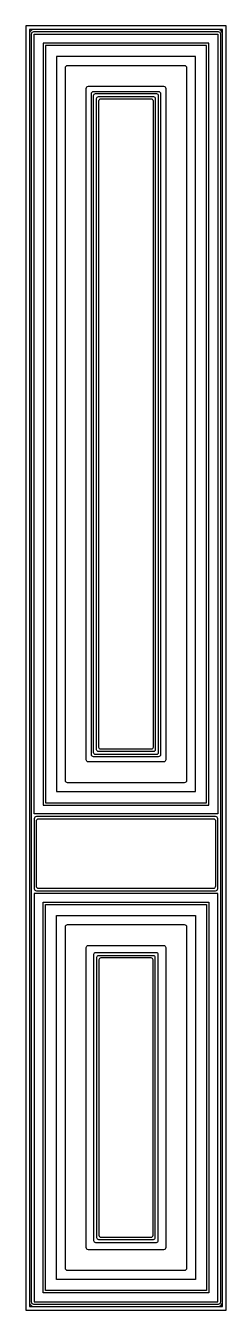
# Model space of a CAD drawing. Header units: millimetres. Extents: x 6610 to 6880, y 15260 to 16990.
import ezdxf

# ---------------------------------------------------------------- set-up
doc = ezdxf.new("R2010")
doc.units = ezdxf.units.MM

msp = doc.modelspace()

# ---------------------------------------------------------------- linework, layer by layer
for points in [[(6880, 16990.1), (6610, 16990.1), (6610, 15260.1), (6880, 15260.1), (6880, 16990.1)], [(6875, 15265.1), (6875, 16985.1), (6615, 16985.1), (6615, 15265.1), (6875, 15265.1)], [(6621.5, 16978.6), (6868.5, 16978.6), (6868.5, 15928.6), (6621.5, 15928.6), (6621.5, 16978.6)], [(6633.5, 16966.6), (6633.5, 15940.6), (6856.5, 15940.6), (6856.5, 16966.6), (6633.5, 16966.6)], [(6636.5, 16963.6), (6636.5, 15943.6), (6853.5, 15943.6), (6853.5, 16963.6), (6636.5, 16963.6)], [(6651.5, 16948.6), (6651.5, 15958.6), (6838.5, 15958.6), (6838.5, 16948.6), (6651.5, 16948.6)], [(6621.5, 15271.6), (6868.5, 15271.6), (6868.5, 15821.6), (6621.5, 15821.6), (6621.5, 15271.6)], [(6633.5, 15283.6), (6633.5, 15809.6), (6856.5, 15809.6), (6856.5, 15283.6), (6633.5, 15283.6)], [(6636.5, 15286.6), (6636.5, 15806.6), (6853.5, 15806.6), (6853.5, 15286.6), (6636.5, 15286.6)], [(6651.5, 15301.6), (6651.5, 15791.6), (6838.5, 15791.6), (6838.5, 15301.6), (6651.5, 15301.6)]]:
    msp.add_lwpolyline(points)
for points in [[(6869, 16985.1), (6621, 16985.1, 0.414219), (6615, 16979.1), (6615, 15271.1, 0.414219), (6621, 15265.1), (6869, 15265.1, 0.414209), (6875, 15271.1), (6875, 16979.1, 0.414207), (6869, 16985.1)], [(6872, 16979.1), (6872, 15271.1, -0.41422), (6869, 15268.1), (6621, 15268.1, -0.414219), (6618, 15271.1), (6618, 16979.1, -0.414219), (6621, 16982.1), (6869, 16982.1, -0.414203), (6872, 16979.1)], [(6823.5, 16936.6, -0.414203), (6826.5, 16933.6), (6826.5, 15973.6, -0.41422), (6823.5, 15970.6), (6666.5, 15970.6, -0.414219), (6663.5, 15973.6), (6663.5, 16933.6, -0.414219), (6666.5, 16936.6), (6823.5, 16936.6)], [(6795.5, 16908.6, -0.414203), (6798.5, 16905.6), (6798.5, 16001.6, -0.41422), (6795.5, 15998.6), (6694.5, 15998.6, -0.414219), (6691.5, 16001.6), (6691.5, 16905.6, -0.414219), (6694.5, 16908.6), (6795.5, 16908.6)], [(6791.5, 16898.6), (6791.5, 16008.6, -0.41422), (6788.5, 16005.6), (6701.5, 16005.6, -0.414219), (6698.5, 16008.6), (6698.5, 16898.6, -0.414219), (6701.5, 16901.6), (6788.5, 16901.6, -0.414203), (6791.5, 16898.6)], [(6786, 16008.6), (6704, 16008.6, -0.414211), (6701.5, 16011.1), (6701.5, 16896.1, -0.414211), (6704, 16898.6), (6786, 16898.6, -0.414211), (6788.5, 16896.1), (6788.5, 16011.1, -0.414268), (6786, 16008.6)], [(6784.5, 16892.1), (6784.5, 16015.1, -0.414211), (6782, 16012.6), (6708, 16012.6, -0.414211), (6705.5, 16015.1), (6705.5, 16892.1, -0.414207), (6708, 16894.6), (6782, 16894.6, -0.414181), (6784.5, 16892.1)], [(6711, 16891.6), (6779, 16891.6, -0.414211), (6781.5, 16889.1), (6781.5, 16018.1, -0.414211), (6779, 16015.6), (6711, 16015.6, -0.414211), (6708.5, 16018.1), (6708.5, 16889.1, -0.41424), (6711, 16891.6)], [(6624.5, 15925.1, 0.414198), (6621.5, 15922.1), (6621.5, 15828.1, 0.414219), (6624.5, 15825.1), (6865.5, 15825.1, 0.414219), (6868.5, 15828.1), (6868.5, 15922.1, 0.414219), (6865.5, 15925.1), (6624.5, 15925.1)], [(6865.5, 15831.1, -0.414205), (6862.5, 15828.1), (6627.5, 15828.1, -0.414219), (6624.5, 15831.1), (6624.5, 15919.1, -0.414219), (6627.5, 15922.1), (6862.5, 15922.1, -0.414219), (6865.5, 15919.1), (6865.5, 15831.1)], [(6663.5, 15776.6, -0.414182), (6666.5, 15779.6), (6823.5, 15779.6, -0.414219), (6826.5, 15776.6), (6826.5, 15316.6, -0.41422), (6823.5, 15313.6), (6666.5, 15313.6, -0.414219), (6663.5, 15316.6), (6663.5, 15776.6)], [(6691.5, 15748.6, -0.414182), (6694.5, 15751.6), (6795.5, 15751.6, -0.414219), (6798.5, 15748.6), (6798.5, 15344.6, -0.41422), (6795.5, 15341.6), (6694.5, 15341.6, -0.414219), (6691.5, 15344.6), (6691.5, 15748.6)], [(6786, 15741.6), (6704, 15741.6, 0.414211), (6701.5, 15739.1), (6701.5, 15354.1, 0.414211), (6704, 15351.6), (6786, 15351.6, 0.414211), (6788.5, 15354.1), (6788.5, 15739.1, 0.41418), (6786, 15741.6)], [(6784.5, 15358.1), (6784.5, 15735.1, 0.414211), (6782, 15737.6), (6708, 15737.6, 0.414211), (6705.5, 15735.1), (6705.5, 15358.1, 0.414216), (6708, 15355.6), (6782, 15355.6, 0.414191), (6784.5, 15358.1)], [(6711, 15358.6), (6779, 15358.6, 0.414211), (6781.5, 15361.1), (6781.5, 15732.1, 0.414211), (6779, 15734.6), (6711, 15734.6, 0.414211), (6708.5, 15732.1), (6708.5, 15361.1, 0.414268), (6711, 15358.6)]]:
    msp.add_lwpolyline(points, format="xyb")

doc.saveas('drawing.dxf')
